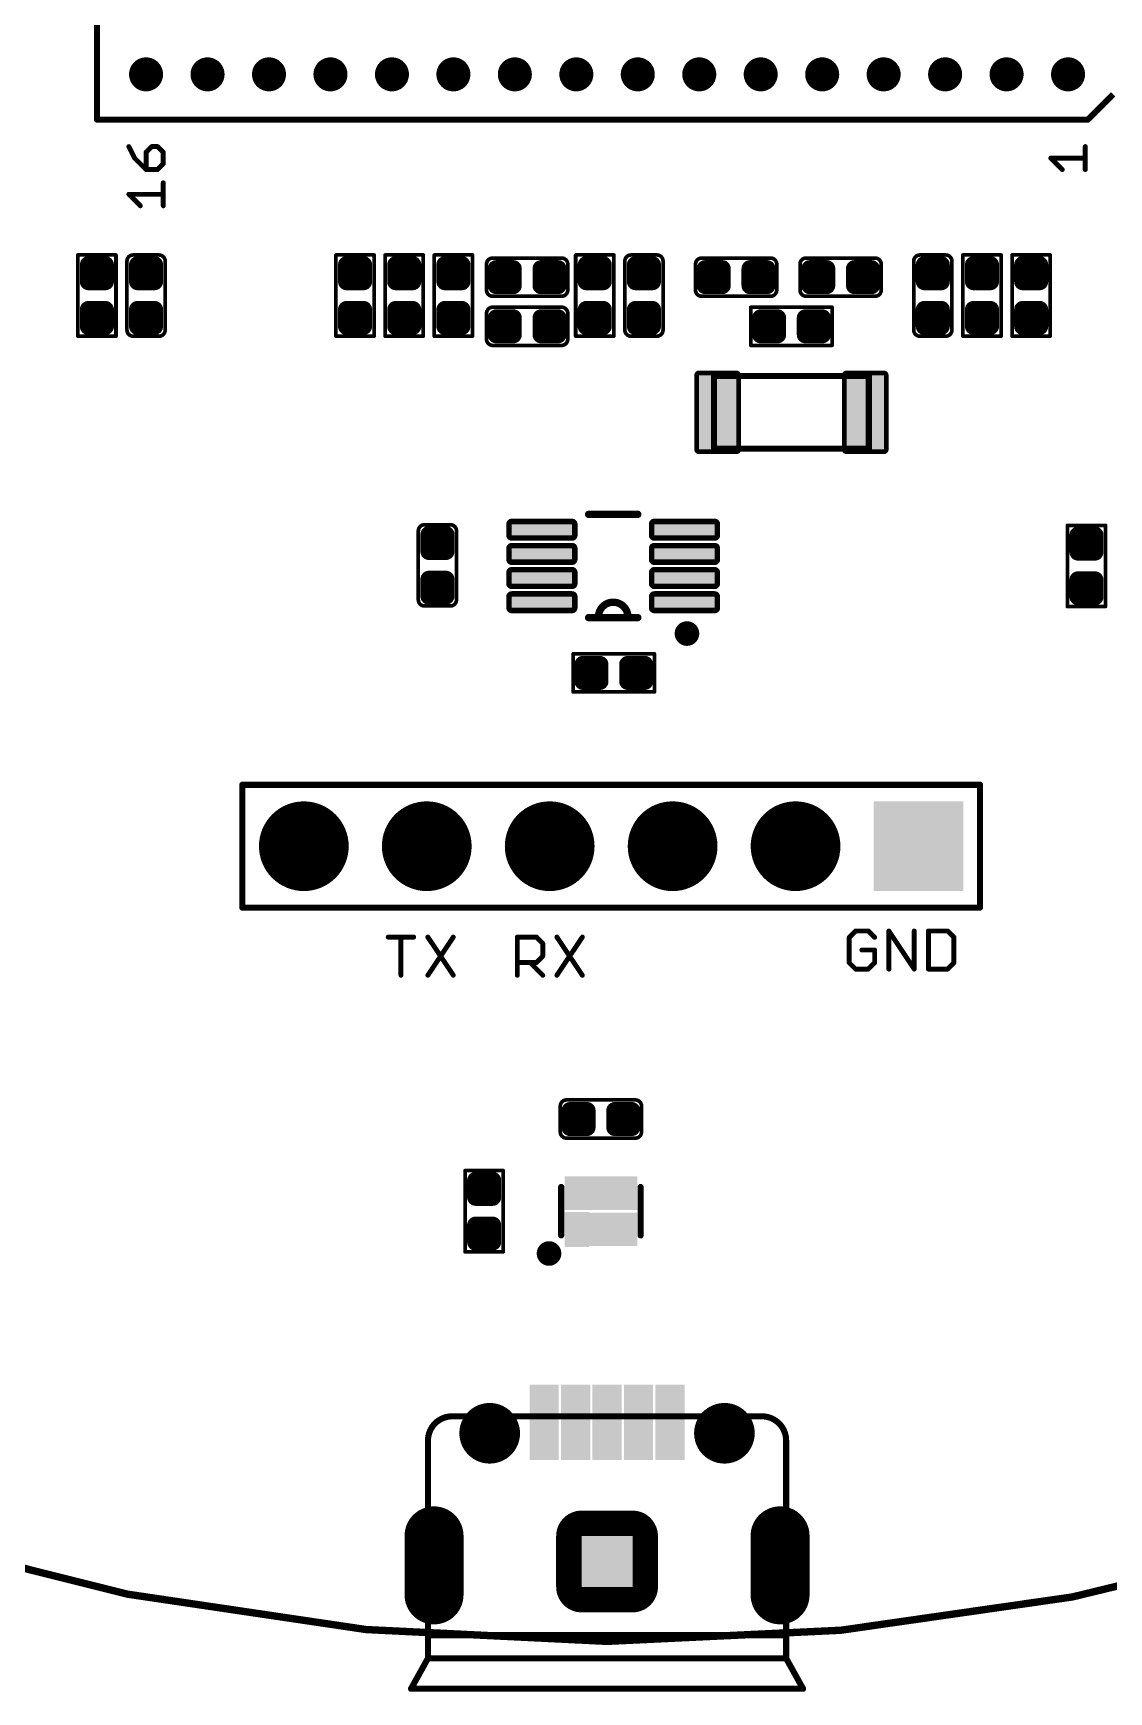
# Model space of a CAD drawing. Extents: x -51 to 158, y -52 to 51.
# Drawn here: x -11.86 to 10.37, y -51.84 to -17.56 of the extents above; entities that cross this region are included whole.
import ezdxf

# ---------------------------------------------------------------- set-up
doc = ezdxf.new("R2010")
doc.units = 0
for name, color, linetype in [('20', 213, 'CONTINUOUS'), ('21', 253, 'CONTINUOUS'), ('25', 253, 'CONTINUOUS'), ('29', 253, 'CONTINUOUS')]:
    doc.layers.add(name, color=color, linetype=linetype)

# ---------------------------------------------------------------- blocks, each defined once
blk = doc.blocks.new('RECT112512X112512R50')
at = {"const_width": 0.1758}
blk.add_lwpolyline([(0.2637, -0.1758), (0.2637, 0.1758, 0.4142), (0.1758, 0.2637), (-0.1758, 0.2637, 0.4142), (-0.2637, 0.1758), (-0.2637, -0.1758, 0.4142), (-0.1758, -0.2637), (0.1758, -0.2637, 0.4142)], format="xyb", close=True, dxfattribs=at)
blk.add_solid([(-0.2012, -0.2012), (0.2012, -0.2012), (-0.2012, 0.2012), (0.2012, 0.2012)])
blk = doc.blocks.new('RECT')
blk.add_solid([(-0.5, -0.5), (0.5, -0.5), (-0.5, 0.5), (0.5, 0.5)])
blk = doc.blocks.new('RECT336512X336512R50')
at = {"const_width": 0.5258}
blk.add_lwpolyline([(0.7887, -0.5258), (0.7887, 0.5258, 0.4142), (0.5258, 0.7887), (-0.5258, 0.7887, 0.4142), (-0.7887, 0.5258), (-0.7887, -0.5258, 0.4142), (-0.5258, -0.7887), (0.5258, -0.7887, 0.4142)], format="xyb", close=True, dxfattribs=at)
blk.add_solid([(-0.5512, -0.5512), (0.5512, -0.5512), (-0.5512, 0.5512), (0.5512, 0.5512)])
blk = doc.blocks.new('LONGP100')
at = {"const_width": 1}
blk.add_lwpolyline([(-0.5, 0), (0.5, 0)], dxfattribs=at)
at = {"const_width": 0.5}
for points in [[(-0.5, 0.25, 1), (-0.5, -0.25)], [(0.5, -0.25, 1), (0.5, 0.25)]]:
    blk.add_lwpolyline(points, format="xyb", dxfattribs=at)
blk = doc.blocks.new('ROUNDP')
at = {"const_width": 0.5}
blk.add_lwpolyline([(0, -0.25, 1), (0, 0.25, 1), (0, -0.25)], format="xyb", dxfattribs=at)
blk = doc.blocks.new('SQUAREP')
blk.add_solid([(-0.5, -0.5), (0.5, -0.5), (-0.5, 0.5), (0.5, 0.5)])
blk = doc.blocks.new('PIE')
at = {"const_width": 0.5}
blk.add_lwpolyline([(0, -0.25, 1), (0, 0.25, 1), (0, -0.25)], format="xyb", dxfattribs=at)
blk = doc.blocks.new('RECT235712X73152R50')
at = {"const_width": 0.1143}
blk.add_lwpolyline([(0.6794, -0.1143), (0.6794, 0.1143, 0.4142), (0.6223, 0.1715), (-0.6223, 0.1715, 0.4142), (-0.6794, 0.1143), (-0.6794, -0.1143, 0.4142), (-0.6223, -0.1715), (0.6223, -0.1715, 0.4142)], format="xyb", close=True, dxfattribs=at)
blk.add_solid([(-0.6477, -0.1397), (0.6477, -0.1397), (-0.6477, 0.1397), (0.6477, 0.1397)])
blk = doc.blocks.new('RECT276352X154432R20')
at = {"const_width": 0.0965}
blk.add_lwpolyline([(0.8153, -0.3861), (0.8153, 0.3861, 0.4142), (0.7671, 0.4343), (-0.7671, 0.4343, 0.4142), (-0.8153, 0.3861), (-0.8153, -0.3861, 0.4142), (-0.7671, -0.4343), (0.7671, -0.4343, 0.4142)], format="xyb", close=True, dxfattribs=at)
blk.add_solid([(-0.7912, -0.4102), (0.7912, -0.4102), (-0.7912, 0.4102), (0.7912, 0.4102)])

msp = doc.modelspace()

# ---------------------------------------------------------------- linework, layer by layer
at = {"layer": '20', "const_width": 0.1524}
msp.add_lwpolyline([(0, -50.8, 1), (0, 50.8, 1), (0, -50.8)], format="xyb", dxfattribs=at)
at = {"layer": '21'}
for points, const_width in [([(-10.54, 1.65), (-10.54, -19.35)], 0.127), ([(9.9382, -19.35), (10.46, -18.8282)], 0.127), ([(-10.54, -19.35), (9.9382, -19.35)], 0.127), ([(-9.8812, -19.9081), (-9.7626, -20.1453)], 0.1016), ([(-9.4067, -19.9081), (-9.5253, -20.0267)], 0.1016), ([(-9.288, -19.9081), (-9.4067, -19.9081)], 0.1016), ([(-9.1694, -20.0267), (-9.288, -19.9081)], 0.1016), ([(9.8806, -20.3826), (9.8806, -19.9081)], 0.1016), ([(-9.7626, -20.1453), (-9.5253, -20.3826)], 0.1016), ([(-9.5253, -20.0267), (-9.5253, -20.3826)], 0.1016), ([(-9.288, -20.3826), (-9.1694, -20.264)], 0.1016), ([(-9.1694, -20.264), (-9.1694, -20.0267)], 0.1016), ([(9.4061, -20.3826), (9.1688, -20.1453)], 0.1016), ([(9.1688, -20.1453), (9.8806, -20.1453)], 0.1016), ([(-9.5253, -20.3826), (-9.288, -20.3826)], 0.1016), ([(-9.6439, -21.131), (-9.8812, -20.8938)], 0.1016), ([(-9.8812, -20.8938), (-9.1694, -20.8938)], 0.1016), ([(-9.1694, -21.131), (-9.1694, -20.6565)], 0.1016), ([(-10.9355, -23.826), (-10.9355, -22.148)], 0.0762), ([(-10.9355, -22.148), (-10.1465, -22.148)], 0.0762), ([(-10.1465, -22.148), (-10.1465, -23.826)], 0.0762), ([(-9.9195, -23.699), (-9.9195, -22.275)], 0.0762), ([(-9.7925, -22.148), (-9.2575, -22.148)], 0.0762), ([(-9.1305, -22.275), (-9.1305, -23.699)], 0.0762), ([(-5.6015, -23.826), (-5.6015, -22.148)], 0.0762), ([(-5.6015, -22.148), (-4.8125, -22.148)], 0.0762), ([(-4.8125, -22.148), (-4.8125, -23.826)], 0.0762), ([(-4.5855, -23.826), (-4.5855, -22.148)], 0.0762), ([(-4.5855, -22.148), (-3.7965, -22.148)], 0.0762), ([(-3.7965, -22.148), (-3.7965, -23.826)], 0.0762), ([(-3.5695, -23.826), (-3.5695, -22.148)], 0.0762), ([(-3.5695, -22.148), (-2.7805, -22.148)], 0.0762), ([(-2.7805, -22.148), (-2.7805, -23.826)], 0.0762), ([(-2.363, -22.2115), (-0.939, -22.2115)], 0.0762), ([(-0.6485, -23.826), (-0.6485, -22.148)], 0.0762), ([(-0.6485, -22.148), (0.1405, -22.148)], 0.0762), ([(0.1405, -22.148), (0.1405, -23.826)], 0.0762), ([(0.3675, -23.699), (0.3675, -22.275)], 0.0762), ([(0.4945, -22.148), (1.0295, -22.148)], 0.0762), ([(1.1565, -22.275), (1.1565, -23.699)], 0.0762), ([(1.955, -22.2115), (3.379, -22.2115)], 0.0762), ([(4.114, -22.2115), (5.538, -22.2115)], 0.0762), ([(6.3365, -23.699), (6.3365, -22.275)], 0.0762), ([(6.4635, -22.148), (6.9985, -22.148)], 0.0762), ([(7.1255, -22.275), (7.1255, -23.699)], 0.0762), ([(7.3525, -23.826), (7.3525, -22.148)], 0.0762), ([(7.3525, -22.148), (8.1415, -22.148)], 0.0762), ([(8.1415, -22.148), (8.1415, -23.826)], 0.0762), ([(8.3685, -23.826), (8.3685, -22.148)], 0.0762), ([(8.3685, -22.148), (9.1575, -22.148)], 0.0762), ([(9.1575, -22.148), (9.1575, -23.826)], 0.0762), ([(-2.49, -22.8735), (-2.49, -22.3385)], 0.0762), ([(-0.812, -22.3385), (-0.812, -22.8735)], 0.0762), ([(1.828, -22.8735), (1.828, -22.3385)], 0.0762), ([(3.506, -22.3385), (3.506, -22.8735)], 0.0762), ([(3.987, -22.8735), (3.987, -22.3385)], 0.0762), ([(5.665, -22.3385), (5.665, -22.8735)], 0.0762), ([(-0.939, -23.0005), (-2.363, -23.0005)], 0.0762), ([(3.379, -23.0005), (1.955, -23.0005)], 0.0762), ([(5.538, -23.0005), (4.114, -23.0005)], 0.0762), ([(-2.363, -23.2275), (-0.939, -23.2275)], 0.0762), ([(2.971, -24.0165), (2.971, -23.2275)], 0.0762), ([(2.971, -23.2275), (4.649, -23.2275)], 0.0762), ([(4.649, -23.2275), (4.649, -24.0165)], 0.0762), ([(-2.49, -23.8895), (-2.49, -23.3545)], 0.0762), ([(-0.812, -23.3545), (-0.812, -23.8895)], 0.0762), ([(-10.1465, -23.826), (-10.9355, -23.826)], 0.0762), ([(-9.2575, -23.826), (-9.7925, -23.826)], 0.0762), ([(-4.8125, -23.826), (-5.6015, -23.826)], 0.0762), ([(-3.7965, -23.826), (-4.5855, -23.826)], 0.0762), ([(-2.7805, -23.826), (-3.5695, -23.826)], 0.0762), ([(-0.939, -24.0165), (-2.363, -24.0165)], 0.0762), ([(0.1405, -23.826), (-0.6485, -23.826)], 0.0762), ([(1.0295, -23.826), (0.4945, -23.826)], 0.0762), ([(4.649, -24.0165), (2.971, -24.0165)], 0.0762), ([(6.9985, -23.826), (6.4635, -23.826)], 0.0762), ([(8.1415, -23.826), (7.3525, -23.826)], 0.0762), ([(9.1575, -23.826), (8.3685, -23.826)], 0.0762), ([(2.21, -26.15), (2.21, -24.65)], 0.127), ([(2.21, -24.65), (5.41, -24.65)], 0.127), ([(5.41, -24.65), (5.41, -26.15)], 0.127), ([(5.41, -26.15), (2.21, -26.15)], 0.127), ([(-3.7727, -27.7233), (-3.2377, -27.7233)], 0.0762), ([(0.635, -27.5082), (-0.381, -27.5082)], 0.1524), ([(9.5115, -29.414), (9.5115, -27.736)], 0.0762), ([(9.5115, -27.736), (10.3005, -27.736)], 0.0762), ([(10.3005, -27.736), (10.3005, -29.414)], 0.0762), ([(-3.8997, -29.2743), (-3.8997, -27.8503)], 0.0762), ([(-3.1107, -27.8503), (-3.1107, -29.2743)], 0.0762), ([(-3.2377, -29.4013), (-3.7727, -29.4013)], 0.0762), ([(10.3005, -29.414), (9.5115, -29.414)], 0.0762), ([(-0.381, -29.6418), (-0.1778, -29.6418)], 0.1524), ([(-0.1778, -29.6418), (0.635, -29.6418)], 0.1524), ([(-0.6993, -30.3903), (0.9787, -30.3903)], 0.0762), ([(-0.6993, -31.1793), (-0.6993, -30.3903)], 0.0762), ([(0.9787, -30.3903), (0.9787, -31.1793)], 0.0762), ([(0.9787, -31.1793), (-0.6993, -31.1793)], 0.0762), ([(-7.5353, -35.6366), (-7.5353, -33.0966)], 0.127), ([(-7.5353, -33.0966), (7.7047, -33.0966)], 0.127), ([(7.7047, -33.0966), (7.7047, -35.6366)], 0.127), ([(7.7047, -35.6366), (-7.5353, -35.6366)], 0.127), ([(-0.966, -40.2725), (-0.966, -39.7375)], 0.0762), ([(-0.839, -39.6105), (0.585, -39.6105)], 0.0762), ([(0.712, -39.7375), (0.712, -40.2725)], 0.0762), ([(0.585, -40.3995), (-0.839, -40.3995)], 0.0762), ([(-2.9345, -42.749), (-2.9345, -41.071)], 0.0762), ([(-2.9345, -41.071), (-2.1455, -41.071)], 0.0762), ([(-2.1455, -41.071), (-2.1455, -42.749)], 0.0762), ([(-0.947, -42.41), (-0.947, -41.41)], 0.127), ([(0.693, -41.41), (0.693, -42.41)], 0.127), ([(-2.1455, -42.749), (-2.9345, -42.749)], 0.0762), ([(-3.2, -46.149), (3.2, -46.149)], 0.127), ([(-3.7, -51.149), (-3.7, -46.649)], 0.127), ([(3.7, -46.649), (3.7, -51.149)], 0.127), ([(-3.683, -50.673), (3.683, -50.673)], 0.127), ([(-4.05, -51.779), (-3.7, -51.149)], 0.127), ([(-3.7, -51.149), (3.7, -51.149)], 0.127), ([(3.7, -51.149), (4.05, -51.779)], 0.127), ([(4.05, -51.779), (-4.05, -51.779)], 0.127)]:
    msp.add_lwpolyline(points, dxfattribs=dict(at, const_width=const_width))
for points, const_width in [([(-10.5718, -19.35, 1), (-10.5083, -19.35)], 0.0635), ([(-10.54, -19.3183, 1), (-10.54, -19.3818)], 0.0635), ([(9.9157, -19.3275, 1), (9.9606, -19.3725)], 0.0635), ([(9.9382, -19.3818, 1), (9.9382, -19.3183)], 0.0635), ([(-9.8585, -19.8967, 1), (-9.9039, -19.9194)], 0.0508), ([(-9.4067, -19.8827, 1), (-9.4067, -19.9335)], 0.0508), ([(-9.3887, -19.926, 1), (-9.4246, -19.8901)], 0.0508), ([(-9.2701, -19.8901, 1), (-9.306, -19.926)], 0.0508), ([(-9.288, -19.9335, 1), (-9.288, -19.8827)], 0.0508), ([(9.906, -19.9081, 1), (9.8552, -19.9081)], 0.0508), ([(-9.7446, -20.1274, 1), (-9.7805, -20.1633)], 0.0508), ([(-9.7853, -20.1567, 1), (-9.7399, -20.134)], 0.0508), ([(-9.4999, -20.0267, 1), (-9.5507, -20.0267)], 0.0508), ([(-9.5433, -20.0088, 1), (-9.5073, -20.0447)], 0.0508), ([(-9.144, -20.0267, 1), (-9.1948, -20.0267)], 0.0508), ([(-9.1874, -20.0447, 1), (-9.1514, -20.0088)], 0.0508), ([(-9.1514, -20.2819, 1), (-9.1874, -20.246)], 0.0508), ([(9.1868, -20.1274, 1), (9.1508, -20.1633)], 0.0508), ([(9.1688, -20.1199, 1), (9.1688, -20.1707)], 0.0508), ([(9.8806, -20.1707, 1), (9.8806, -20.1199)], 0.0508), ([(-9.5253, -20.3572, 1), (-9.5253, -20.408)], 0.0508), ([(-9.5507, -20.3826, 1), (-9.4999, -20.3826)], 0.0508), ([(-9.5433, -20.4006, 1), (-9.5073, -20.3647)], 0.0508), ([(-9.306, -20.3647, 1), (-9.2701, -20.4006)], 0.0508), ([(-9.288, -20.408, 1), (-9.288, -20.3572)], 0.0508), ([(-9.1948, -20.264, 1), (-9.144, -20.264)], 0.0508), ([(9.3881, -20.4006, 1), (9.424, -20.3647)], 0.0508), ([(9.8552, -20.3826, 1), (9.906, -20.3826)], 0.0508), ([(-9.8632, -20.8758, 1), (-9.8992, -20.9117)], 0.0508), ([(-9.8812, -20.8684, 1), (-9.8812, -20.9192)], 0.0508), ([(-9.144, -20.6565, 1), (-9.1948, -20.6565)], 0.0508), ([(-9.1694, -20.9192, 1), (-9.1694, -20.8684)], 0.0508), ([(-9.6619, -21.149, 1), (-9.626, -21.1131)], 0.0508), ([(-9.1948, -21.131, 1), (-9.144, -21.131)], 0.0508), ([(-10.9165, -22.148, 1), (-10.9546, -22.148)], 0.0381), ([(-10.9355, -22.1289, 1), (-10.9355, -22.167)], 0.0381), ([(-10.1274, -22.148, 1), (-10.1655, -22.148)], 0.0381), ([(-10.1465, -22.167, 1), (-10.1465, -22.1289)], 0.0381), ([(-9.7925, -22.148, 0.4142), (-9.9195, -22.275)], 0.0762), ([(-9.9005, -22.275, 1), (-9.9386, -22.275)], 0.0381), ([(-9.9386, -22.275, 1), (-9.9005, -22.275)], 0.0381), ([(-9.7925, -22.1289, 1), (-9.7925, -22.167)], 0.0381), ([(-9.7925, -22.167, 1), (-9.7925, -22.1289)], 0.0381), ([(-9.1305, -22.275, 0.4142), (-9.2575, -22.148)], 0.0762), ([(-9.2575, -22.1289, 1), (-9.2575, -22.167)], 0.0381), ([(-9.2575, -22.167, 1), (-9.2575, -22.1289)], 0.0381), ([(-9.1114, -22.275, 1), (-9.1495, -22.275)], 0.0381), ([(-9.1495, -22.275, 1), (-9.1114, -22.275)], 0.0381), ([(-5.5825, -22.148, 1), (-5.6206, -22.148)], 0.0381), ([(-5.6015, -22.1289, 1), (-5.6015, -22.167)], 0.0381), ([(-4.7934, -22.148, 1), (-4.8316, -22.148)], 0.0381), ([(-4.8125, -22.167, 1), (-4.8125, -22.1289)], 0.0381), ([(-4.5665, -22.148, 1), (-4.6046, -22.148)], 0.0381), ([(-4.5855, -22.1289, 1), (-4.5855, -22.167)], 0.0381), ([(-3.7774, -22.148, 1), (-3.8155, -22.148)], 0.0381), ([(-3.7965, -22.167, 1), (-3.7965, -22.1289)], 0.0381), ([(-3.5505, -22.148, 1), (-3.5886, -22.148)], 0.0381), ([(-3.5695, -22.1289, 1), (-3.5695, -22.167)], 0.0381), ([(-2.7614, -22.148, 1), (-2.7995, -22.148)], 0.0381), ([(-2.7805, -22.167, 1), (-2.7805, -22.1289)], 0.0381), ([(-2.363, -22.2115, 0.4142), (-2.49, -22.3385)], 0.0762), ([(-2.363, -22.1925, 1), (-2.363, -22.2306)], 0.0381), ([(-2.363, -22.2306, 1), (-2.363, -22.1925)], 0.0381), ([(-0.812, -22.3385, 0.4142), (-0.939, -22.2115)], 0.0762), ([(-0.939, -22.1925, 1), (-0.939, -22.2306)], 0.0381), ([(-0.939, -22.2306, 1), (-0.939, -22.1925)], 0.0381), ([(-0.6295, -22.148, 1), (-0.6676, -22.148)], 0.0381), ([(-0.6485, -22.1289, 1), (-0.6485, -22.167)], 0.0381), ([(0.1596, -22.148, 1), (0.1215, -22.148)], 0.0381), ([(0.1405, -22.167, 1), (0.1405, -22.1289)], 0.0381), ([(0.3866, -22.275, 1), (0.3484, -22.275)], 0.0381), ([(0.3484, -22.275, 1), (0.3866, -22.275)], 0.0381), ([(0.4945, -22.148, 0.4142), (0.3675, -22.275)], 0.0762), ([(0.4945, -22.1289, 1), (0.4945, -22.167)], 0.0381), ([(0.4945, -22.167, 1), (0.4945, -22.1289)], 0.0381), ([(1.1565, -22.275, 0.4142), (1.0295, -22.148)], 0.0762), ([(1.0295, -22.1289, 1), (1.0295, -22.167)], 0.0381), ([(1.0295, -22.167, 1), (1.0295, -22.1289)], 0.0381), ([(1.1756, -22.275, 1), (1.1375, -22.275)], 0.0381), ([(1.1375, -22.275, 1), (1.1756, -22.275)], 0.0381), ([(1.955, -22.2115, 0.4142), (1.828, -22.3385)], 0.0762), ([(1.955, -22.1925, 1), (1.955, -22.2306)], 0.0381), ([(1.955, -22.2306, 1), (1.955, -22.1925)], 0.0381), ([(3.506, -22.3385, 0.4142), (3.379, -22.2115)], 0.0762), ([(3.379, -22.1925, 1), (3.379, -22.2306)], 0.0381), ([(3.379, -22.2306, 1), (3.379, -22.1925)], 0.0381), ([(4.114, -22.2115, 0.4142), (3.987, -22.3385)], 0.0762), ([(4.114, -22.1925, 1), (4.114, -22.2306)], 0.0381), ([(4.114, -22.2306, 1), (4.114, -22.1925)], 0.0381), ([(5.665, -22.3385, 0.4142), (5.538, -22.2115)], 0.0762), ([(5.538, -22.1925, 1), (5.538, -22.2306)], 0.0381), ([(5.538, -22.2306, 1), (5.538, -22.1925)], 0.0381), ([(6.4635, -22.148, 0.4142), (6.3365, -22.275)], 0.0762), ([(6.3556, -22.275, 1), (6.3175, -22.275)], 0.0381), ([(6.3175, -22.275, 1), (6.3556, -22.275)], 0.0381), ([(6.4635, -22.1289, 1), (6.4635, -22.167)], 0.0381), ([(6.4635, -22.167, 1), (6.4635, -22.1289)], 0.0381), ([(7.1255, -22.275, 0.4142), (6.9985, -22.148)], 0.0762), ([(6.9985, -22.1289, 1), (6.9985, -22.167)], 0.0381), ([(6.9985, -22.167, 1), (6.9985, -22.1289)], 0.0381), ([(7.1446, -22.275, 1), (7.1065, -22.275)], 0.0381), ([(7.1065, -22.275, 1), (7.1446, -22.275)], 0.0381), ([(7.3716, -22.148, 1), (7.3335, -22.148)], 0.0381), ([(7.3525, -22.1289, 1), (7.3525, -22.167)], 0.0381), ([(8.1606, -22.148, 1), (8.1225, -22.148)], 0.0381), ([(8.1415, -22.167, 1), (8.1415, -22.1289)], 0.0381), ([(8.3685, -22.1289, 1), (8.3685, -22.167)], 0.0381), ([(8.3876, -22.148, 1), (8.3495, -22.148)], 0.0381), ([(9.1766, -22.148, 1), (9.1385, -22.148)], 0.0381), ([(9.1575, -22.167, 1), (9.1575, -22.1289)], 0.0381), ([(-2.471, -22.3385, 1), (-2.5091, -22.3385)], 0.0381), ([(-2.5091, -22.3385, 1), (-2.471, -22.3385)], 0.0381), ([(-0.793, -22.3385, 1), (-0.8311, -22.3385)], 0.0381), ([(-0.8311, -22.3385, 1), (-0.793, -22.3385)], 0.0381), ([(1.8471, -22.3385, 1), (1.809, -22.3385)], 0.0381), ([(1.809, -22.3385, 1), (1.8471, -22.3385)], 0.0381), ([(3.5251, -22.3385, 1), (3.487, -22.3385)], 0.0381), ([(3.487, -22.3385, 1), (3.5251, -22.3385)], 0.0381), ([(4.0061, -22.3385, 1), (3.968, -22.3385)], 0.0381), ([(3.968, -22.3385, 1), (4.0061, -22.3385)], 0.0381), ([(5.6841, -22.3385, 1), (5.646, -22.3385)], 0.0381), ([(5.646, -22.3385, 1), (5.6841, -22.3385)], 0.0381), ([(-2.471, -22.8735, 1), (-2.5091, -22.8735)], 0.0381), ([(-2.5091, -22.8735, 1), (-2.471, -22.8735)], 0.0381), ([(-2.49, -22.8735, 0.4142), (-2.363, -23.0005)], 0.0762), ([(-2.363, -22.9815, 1), (-2.363, -23.0196)], 0.0381), ([(-2.363, -23.0196, 1), (-2.363, -22.9815)], 0.0381), ([(-0.939, -23.0005, 0.4142), (-0.812, -22.8735)], 0.0762), ([(-0.939, -22.9815, 1), (-0.939, -23.0196)], 0.0381), ([(-0.939, -23.0196, 1), (-0.939, -22.9815)], 0.0381), ([(-0.793, -22.8735, 1), (-0.8311, -22.8735)], 0.0381), ([(-0.8311, -22.8735, 1), (-0.793, -22.8735)], 0.0381), ([(1.828, -22.8735, 0.4142), (1.955, -23.0005)], 0.0762), ([(1.8471, -22.8735, 1), (1.809, -22.8735)], 0.0381), ([(1.809, -22.8735, 1), (1.8471, -22.8735)], 0.0381), ([(1.955, -22.9815, 1), (1.955, -23.0196)], 0.0381), ([(1.955, -23.0196, 1), (1.955, -22.9815)], 0.0381), ([(3.379, -23.0005, 0.4142), (3.506, -22.8735)], 0.0762), ([(3.379, -22.9815, 1), (3.379, -23.0196)], 0.0381), ([(3.379, -23.0196, 1), (3.379, -22.9815)], 0.0381), ([(3.5251, -22.8735, 1), (3.487, -22.8735)], 0.0381), ([(3.487, -22.8735, 1), (3.5251, -22.8735)], 0.0381), ([(3.987, -22.8735, 0.4142), (4.114, -23.0005)], 0.0762), ([(4.0061, -22.8735, 1), (3.968, -22.8735)], 0.0381), ([(3.968, -22.8735, 1), (4.0061, -22.8735)], 0.0381), ([(4.114, -22.9815, 1), (4.114, -23.0196)], 0.0381), ([(4.114, -23.0196, 1), (4.114, -22.9815)], 0.0381), ([(5.538, -23.0005, 0.4142), (5.665, -22.8735)], 0.0762), ([(5.538, -22.9815, 1), (5.538, -23.0196)], 0.0381), ([(5.538, -23.0196, 1), (5.538, -22.9815)], 0.0381), ([(5.6841, -22.8735, 1), (5.646, -22.8735)], 0.0381), ([(5.646, -22.8735, 1), (5.6841, -22.8735)], 0.0381), ([(-2.363, -23.2275, 0.4142), (-2.49, -23.3545)], 0.0762), ([(-2.363, -23.2085, 1), (-2.363, -23.2466)], 0.0381), ([(-2.363, -23.2466, 1), (-2.363, -23.2085)], 0.0381), ([(-0.812, -23.3545, 0.4142), (-0.939, -23.2275)], 0.0762), ([(-0.939, -23.2085, 1), (-0.939, -23.2466)], 0.0381), ([(-0.939, -23.2466, 1), (-0.939, -23.2085)], 0.0381), ([(2.9901, -23.2275, 1), (2.952, -23.2275)], 0.0381), ([(2.971, -23.2085, 1), (2.971, -23.2466)], 0.0381), ([(4.6681, -23.2275, 1), (4.63, -23.2275)], 0.0381), ([(4.649, -23.2466, 1), (4.649, -23.2085)], 0.0381), ([(-2.471, -23.3545, 1), (-2.5091, -23.3545)], 0.0381), ([(-2.5091, -23.3545, 1), (-2.471, -23.3545)], 0.0381), ([(-0.793, -23.3545, 1), (-0.8311, -23.3545)], 0.0381), ([(-0.8311, -23.3545, 1), (-0.793, -23.3545)], 0.0381), ([(-10.9355, -23.807, 1), (-10.9355, -23.8451)], 0.0381), ([(-10.9546, -23.826, 1), (-10.9165, -23.826)], 0.0381), ([(-10.1655, -23.826, 1), (-10.1274, -23.826)], 0.0381), ([(-10.1465, -23.8451, 1), (-10.1465, -23.807)], 0.0381), ([(-9.9195, -23.699, 0.4142), (-9.7925, -23.826)], 0.0762), ([(-9.9005, -23.699, 1), (-9.9386, -23.699)], 0.0381), ([(-9.9386, -23.699, 1), (-9.9005, -23.699)], 0.0381), ([(-9.7925, -23.807, 1), (-9.7925, -23.8451)], 0.0381), ([(-9.7925, -23.8451, 1), (-9.7925, -23.807)], 0.0381), ([(-9.2575, -23.826, 0.4142), (-9.1305, -23.699)], 0.0762), ([(-9.2575, -23.807, 1), (-9.2575, -23.8451)], 0.0381), ([(-9.2575, -23.8451, 1), (-9.2575, -23.807)], 0.0381), ([(-9.1114, -23.699, 1), (-9.1495, -23.699)], 0.0381), ([(-9.1495, -23.699, 1), (-9.1114, -23.699)], 0.0381), ([(-5.6015, -23.807, 1), (-5.6015, -23.8451)], 0.0381), ([(-5.6206, -23.826, 1), (-5.5825, -23.826)], 0.0381), ([(-4.8316, -23.826, 1), (-4.7934, -23.826)], 0.0381), ([(-4.8125, -23.8451, 1), (-4.8125, -23.807)], 0.0381), ([(-4.5855, -23.807, 1), (-4.5855, -23.8451)], 0.0381), ([(-4.6046, -23.826, 1), (-4.5665, -23.826)], 0.0381), ([(-3.8155, -23.826, 1), (-3.7774, -23.826)], 0.0381), ([(-3.7965, -23.8451, 1), (-3.7965, -23.807)], 0.0381), ([(-3.5886, -23.826, 1), (-3.5505, -23.826)], 0.0381), ([(-3.5695, -23.807, 1), (-3.5695, -23.8451)], 0.0381), ([(-2.7995, -23.826, 1), (-2.7614, -23.826)], 0.0381), ([(-2.7805, -23.8451, 1), (-2.7805, -23.807)], 0.0381), ([(-2.471, -23.8895, 1), (-2.5091, -23.8895)], 0.0381), ([(-2.5091, -23.8895, 1), (-2.471, -23.8895)], 0.0381), ([(-2.49, -23.8895, 0.4142), (-2.363, -24.0165)], 0.0762), ([(-2.363, -23.9975, 1), (-2.363, -24.0356)], 0.0381), ([(-2.363, -24.0356, 1), (-2.363, -23.9975)], 0.0381), ([(-0.939, -24.0165, 0.4142), (-0.812, -23.8895)], 0.0762), ([(-0.939, -23.9975, 1), (-0.939, -24.0356)], 0.0381), ([(-0.939, -24.0356, 1), (-0.939, -23.9975)], 0.0381), ([(-0.793, -23.8895, 1), (-0.8311, -23.8895)], 0.0381), ([(-0.8311, -23.8895, 1), (-0.793, -23.8895)], 0.0381), ([(-0.6485, -23.807, 1), (-0.6485, -23.8451)], 0.0381), ([(-0.6676, -23.826, 1), (-0.6295, -23.826)], 0.0381), ([(0.1215, -23.826, 1), (0.1596, -23.826)], 0.0381), ([(0.1405, -23.8451, 1), (0.1405, -23.807)], 0.0381), ([(0.3866, -23.699, 1), (0.3484, -23.699)], 0.0381), ([(0.3484, -23.699, 1), (0.3866, -23.699)], 0.0381), ([(0.3675, -23.699, 0.4142), (0.4945, -23.826)], 0.0762), ([(0.4945, -23.807, 1), (0.4945, -23.8451)], 0.0381), ([(0.4945, -23.8451, 1), (0.4945, -23.807)], 0.0381), ([(1.0295, -23.826, 0.4142), (1.1565, -23.699)], 0.0762), ([(1.0295, -23.807, 1), (1.0295, -23.8451)], 0.0381), ([(1.0295, -23.8451, 1), (1.0295, -23.807)], 0.0381), ([(1.1756, -23.699, 1), (1.1375, -23.699)], 0.0381), ([(1.1375, -23.699, 1), (1.1756, -23.699)], 0.0381), ([(2.971, -23.9975, 1), (2.971, -24.0356)], 0.0381), ([(4.649, -24.0356, 1), (4.649, -23.9975)], 0.0381), ([(6.3365, -23.699, 0.4142), (6.4635, -23.826)], 0.0762), ([(6.3556, -23.699, 1), (6.3175, -23.699)], 0.0381), ([(6.3175, -23.699, 1), (6.3556, -23.699)], 0.0381), ([(6.4635, -23.807, 1), (6.4635, -23.8451)], 0.0381), ([(6.4635, -23.8451, 1), (6.4635, -23.807)], 0.0381), ([(6.9985, -23.826, 0.4142), (7.1255, -23.699)], 0.0762), ([(6.9985, -23.807, 1), (6.9985, -23.8451)], 0.0381), ([(6.9985, -23.8451, 1), (6.9985, -23.807)], 0.0381), ([(7.1446, -23.699, 1), (7.1065, -23.699)], 0.0381), ([(7.1065, -23.699, 1), (7.1446, -23.699)], 0.0381), ([(7.3525, -23.807, 1), (7.3525, -23.8451)], 0.0381), ([(7.3335, -23.826, 1), (7.3716, -23.826)], 0.0381), ([(8.1225, -23.826, 1), (8.1606, -23.826)], 0.0381), ([(8.1415, -23.8451, 1), (8.1415, -23.807)], 0.0381), ([(8.3685, -23.807, 1), (8.3685, -23.8451)], 0.0381), ([(8.3495, -23.826, 1), (8.3876, -23.826)], 0.0381), ([(9.1385, -23.826, 1), (9.1766, -23.826)], 0.0381), ([(9.1575, -23.8451, 1), (9.1575, -23.807)], 0.0381), ([(2.952, -24.0165, 1), (2.9901, -24.0165)], 0.0381), ([(4.63, -24.0165, 1), (4.6681, -24.0165)], 0.0381), ([(2.2418, -24.65, 1), (2.1782, -24.65)], 0.0635), ([(2.21, -24.6183, 1), (2.21, -24.6818)], 0.0635), ([(5.4417, -24.65, 1), (5.3783, -24.65)], 0.0635), ([(5.41, -24.6818, 1), (5.41, -24.6183)], 0.0635), ([(2.1782, -26.15, 1), (2.2418, -26.15)], 0.0635), ([(2.21, -26.1183, 1), (2.21, -26.1818)], 0.0635), ([(5.3783, -26.15, 1), (5.4417, -26.15)], 0.0635), ([(5.41, -26.1818, 1), (5.41, -26.1183)], 0.0635), ([(-3.7727, -27.7233, 0.4142), (-3.8997, -27.8503)], 0.0762), ([(-3.7727, -27.7043, 1), (-3.7727, -27.7424)], 0.0381), ([(-3.7727, -27.7424, 1), (-3.7727, -27.7043)], 0.0381), ([(-3.1107, -27.8503, 0.4142), (-3.2377, -27.7233)], 0.0762), ([(-3.2377, -27.7043, 1), (-3.2377, -27.7424)], 0.0381), ([(-3.2377, -27.7424, 1), (-3.2377, -27.7043)], 0.0381), ([(-0.381, -27.4701, 1), (-0.381, -27.5463)], 0.0762), ([(0.635, -27.5463, 1), (0.635, -27.4701)], 0.0762), ([(9.5305, -27.736, 1), (9.4924, -27.736)], 0.0381), ([(9.5115, -27.717, 1), (9.5115, -27.7551)], 0.0381), ([(10.3196, -27.736, 1), (10.2815, -27.736)], 0.0381), ([(10.3005, -27.7551, 1), (10.3005, -27.717)], 0.0381), ([(-3.8807, -27.8503, 1), (-3.9188, -27.8503)], 0.0381), ([(-3.9188, -27.8503, 1), (-3.8807, -27.8503)], 0.0381), ([(-3.0917, -27.8503, 1), (-3.1298, -27.8503)], 0.0381), ([(-3.1298, -27.8503, 1), (-3.0917, -27.8503)], 0.0381), ([(-3.8807, -29.2743, 1), (-3.9188, -29.2743)], 0.0381), ([(-3.9188, -29.2743, 1), (-3.8807, -29.2743)], 0.0381), ([(-3.8997, -29.2743, 0.4142), (-3.7727, -29.4013)], 0.0762), ([(-3.7727, -29.3823, 1), (-3.7727, -29.4204)], 0.0381), ([(-3.7727, -29.4204, 1), (-3.7727, -29.3823)], 0.0381), ([(-3.2377, -29.4013, 0.4142), (-3.1107, -29.2743)], 0.0762), ([(-3.2377, -29.3823, 1), (-3.2377, -29.4204)], 0.0381), ([(-3.2377, -29.4204, 1), (-3.2377, -29.3823)], 0.0381), ([(-3.0917, -29.2743, 1), (-3.1298, -29.2743)], 0.0381), ([(-3.1298, -29.2743, 1), (-3.0917, -29.2743)], 0.0381), ([(0.4318, -29.6164, 1), (-0.1778, -29.6418)], 0.1524), ([(9.4924, -29.414, 1), (9.5305, -29.414)], 0.0381), ([(9.5115, -29.395, 1), (9.5115, -29.4331)], 0.0381), ([(10.2815, -29.414, 1), (10.3196, -29.414)], 0.0381), ([(10.3005, -29.4331, 1), (10.3005, -29.395)], 0.0381), ([(-0.381, -29.6037, 1), (-0.381, -29.6799)], 0.0762), ([(-0.1778, -29.6037, 1), (-0.1778, -29.6799)], 0.0762), ([(-0.2159, -29.6434, 1), (-0.1397, -29.6402)], 0.0762), ([(-0.1778, -29.6799, 1), (-0.1778, -29.6037)], 0.0762), ([(0.3937, -29.618, 1), (0.4699, -29.6148)], 0.0762), ([(0.635, -29.6799, 1), (0.635, -29.6037)], 0.0762), ([(-0.6803, -30.3903, 1), (-0.7184, -30.3903)], 0.0381), ([(-0.6993, -30.3712, 1), (-0.6993, -30.4093)], 0.0381), ([(0.9978, -30.3903, 1), (0.9597, -30.3903)], 0.0381), ([(0.9787, -30.4093, 1), (0.9787, -30.3712)], 0.0381), ([(-0.7184, -31.1793, 1), (-0.6803, -31.1793)], 0.0381), ([(-0.6993, -31.1603, 1), (-0.6993, -31.1984)], 0.0381), ([(0.9597, -31.1793, 1), (0.9978, -31.1793)], 0.0381), ([(0.9787, -31.1984, 1), (0.9787, -31.1603)], 0.0381), ([(-7.5353, -33.0649, 1), (-7.5353, -33.1284)], 0.0635), ([(-7.5035, -33.0966, 1), (-7.567, -33.0966)], 0.0635), ([(7.7365, -33.0966, 1), (7.673, -33.0966)], 0.0635), ([(7.7047, -33.1284, 1), (7.7047, -33.0649)], 0.0635), ([(-7.5353, -35.6049, 1), (-7.5353, -35.6684)], 0.0635), ([(-7.567, -35.6366, 1), (-7.5035, -35.6366)], 0.0635), ([(7.673, -35.6366, 1), (7.7365, -35.6366)], 0.0635), ([(7.7047, -35.6684, 1), (7.7047, -35.6049)], 0.0635), ([(-0.839, -39.6105, 0.4142), (-0.966, -39.7375)], 0.0762), ([(-0.947, -39.7375, 1), (-0.9851, -39.7375)], 0.0381), ([(-0.9851, -39.7375, 1), (-0.947, -39.7375)], 0.0381), ([(-0.839, -39.5915, 1), (-0.839, -39.6296)], 0.0381), ([(-0.839, -39.6296, 1), (-0.839, -39.5915)], 0.0381), ([(0.712, -39.7375, 0.4142), (0.585, -39.6105)], 0.0762), ([(0.585, -39.5915, 1), (0.585, -39.6296)], 0.0381), ([(0.585, -39.6296, 1), (0.585, -39.5915)], 0.0381), ([(0.7311, -39.7375, 1), (0.693, -39.7375)], 0.0381), ([(0.693, -39.7375, 1), (0.7311, -39.7375)], 0.0381), ([(-0.966, -40.2725, 0.4142), (-0.839, -40.3995)], 0.0762), ([(-0.947, -40.2725, 1), (-0.9851, -40.2725)], 0.0381), ([(-0.9851, -40.2725, 1), (-0.947, -40.2725)], 0.0381), ([(-0.839, -40.3805, 1), (-0.839, -40.4186)], 0.0381), ([(-0.839, -40.4186, 1), (-0.839, -40.3805)], 0.0381), ([(0.585, -40.3995, 0.4142), (0.712, -40.2725)], 0.0762), ([(0.585, -40.3805, 1), (0.585, -40.4186)], 0.0381), ([(0.585, -40.4186, 1), (0.585, -40.3805)], 0.0381), ([(0.7311, -40.2725, 1), (0.693, -40.2725)], 0.0381), ([(0.693, -40.2725, 1), (0.7311, -40.2725)], 0.0381), ([(-2.9155, -41.071, 1), (-2.9536, -41.071)], 0.0381), ([(-2.9345, -41.052, 1), (-2.9345, -41.0901)], 0.0381), ([(-2.1265, -41.071, 1), (-2.1646, -41.071)], 0.0381), ([(-2.1455, -41.0901, 1), (-2.1455, -41.052)], 0.0381), ([(-0.9153, -41.41, 1), (-0.9788, -41.41)], 0.0635), ([(0.7248, -41.41, 1), (0.6613, -41.41)], 0.0635), ([(-0.9788, -42.41, 1), (-0.9153, -42.41)], 0.0635), ([(0.6613, -42.41, 1), (0.7248, -42.41)], 0.0635), ([(-2.9345, -42.73, 1), (-2.9345, -42.7681)], 0.0381), ([(-2.9536, -42.749, 1), (-2.9155, -42.749)], 0.0381), ([(-2.1646, -42.749, 1), (-2.1265, -42.749)], 0.0381), ([(-2.1455, -42.7681, 1), (-2.1455, -42.73)], 0.0381), ([(-1.199, -42.911, 1), (-1.199, -42.657, 1), (-1.199, -42.911)], 0.254), ([(-3.2, -46.149, 0.4142), (-3.7, -46.649)], 0.127), ([(-3.2, -46.1172, 1), (-3.2, -46.1808)], 0.0635), ([(-3.2, -46.1808, 1), (-3.2, -46.1172)], 0.0635), ([(3.2, -46.1172, 1), (3.2, -46.1808)], 0.0635), ([(3.7, -46.649, 0.4142), (3.2, -46.149)], 0.127), ([(3.2, -46.1808, 1), (3.2, -46.1172)], 0.0635), ([(-3.6683, -46.649, 1), (-3.7318, -46.649)], 0.0635), ([(-3.7318, -46.649, 1), (-3.6683, -46.649)], 0.0635), ([(3.7318, -46.649, 1), (3.6683, -46.649)], 0.0635), ([(3.6683, -46.649, 1), (3.7318, -46.649)], 0.0635), ([(-3.683, -50.6412, 1), (-3.683, -50.7048)], 0.0635), ([(3.683, -50.7048, 1), (3.683, -50.6412)], 0.0635), ([(-3.7, -51.1172, 1), (-3.7, -51.1808)], 0.0635), ([(-3.7318, -51.149, 1), (-3.6683, -51.149)], 0.0635), ([(-3.6722, -51.1644, 1), (-3.7278, -51.1336)], 0.0635), ([(3.7278, -51.1336, 1), (3.6722, -51.1644)], 0.0635), ([(3.6683, -51.149, 1), (3.7318, -51.149)], 0.0635), ([(3.7, -51.1808, 1), (3.7, -51.1172)], 0.0635), ([(-4.05, -51.7473, 1), (-4.05, -51.8108)], 0.0635), ([(-4.0778, -51.7636, 1), (-4.0222, -51.7944)], 0.0635), ([(4.0222, -51.7944, 1), (4.0778, -51.7636)], 0.0635), ([(4.05, -51.8108, 1), (4.05, -51.7473)], 0.0635)]:
    msp.add_lwpolyline(points, format="xyb", dxfattribs=dict(at, const_width=const_width))
at = {"layer": '25'}
for points, const_width in [([(1.651, -30.099, 1), (1.651, -29.845, 1), (1.651, -30.099)], 0.254), ([(-4.5212, -36.2197, 1), (-4.5212, -36.2705)], 0.0508), ([(-4.2331, -36.2451, 1), (-4.2839, -36.2451)], 0.0508), ([(-3.9958, -36.2705, 1), (-3.9958, -36.2197)], 0.0508), ([(-3.6815, -36.231, 1), (-3.7238, -36.2592)], 0.0508), ([(-3.1561, -36.2592, 1), (-3.1984, -36.231)], 0.0508), ([(-1.8288, -36.2451, 1), (-1.8796, -36.2451)], 0.0508), ([(-1.8542, -36.2197, 1), (-1.8542, -36.2705)], 0.0508), ([(-1.4422, -36.2272, 1), (-1.4781, -36.2631)], 0.0508), ([(-1.4602, -36.2705, 1), (-1.4602, -36.2197)], 0.0508), ([(-1.3034, -36.3765, 1), (-1.3542, -36.3765)], 0.0508), ([(-1.3468, -36.3944, 1), (-1.3109, -36.3585)], 0.0508), ([(-1.0145, -36.231, 1), (-1.0568, -36.2592)], 0.0508), ([(-0.4891, -36.2592, 1), (-0.5314, -36.231)], 0.0508), ([(5.0292, -36.2495, 1), (4.9784, -36.2495)], 0.0508), ([(4.9858, -36.2315, 1), (5.0218, -36.2674)], 0.0508), ([(5.1351, -36.0927, 1), (5.1351, -36.1435)], 0.0508), ([(5.1531, -36.1361, 1), (5.1172, -36.1002)], 0.0508), ([(5.4158, -36.1002, 1), (5.3799, -36.1361)], 0.0508), ([(5.3978, -36.1435, 1), (5.3978, -36.0927)], 0.0508), ([(5.5112, -36.2674, 1), (5.5471, -36.2315)], 0.0508), ([(5.8435, -36.104, 1), (5.8012, -36.1322)], 0.0508), ([(5.8478, -36.1181, 1), (5.797, -36.1181)], 0.0508), ([(6.3732, -36.1181, 1), (6.3224, -36.1181)], 0.0508), ([(6.6664, -36.1181, 1), (6.6156, -36.1181)], 0.0508), ([(6.641, -36.0927, 1), (6.641, -36.1435)], 0.0508), ([(7.053, -36.1002, 1), (7.017, -36.1361)], 0.0508), ([(7.035, -36.1435, 1), (7.035, -36.0927)], 0.0508), ([(7.1917, -36.2495, 1), (7.1409, -36.2495)], 0.0508), ([(7.1484, -36.2674, 1), (7.1843, -36.2315)], 0.0508), ([(-1.3542, -36.6392, 1), (-1.3034, -36.6392)], 0.0508), ([(-1.3109, -36.6571, 1), (-1.3468, -36.6212)], 0.0508), ([(5.2665, -36.4868, 1), (5.2665, -36.5376)], 0.0508), ([(5.5546, -36.5122, 1), (5.5038, -36.5122)], 0.0508), ([(5.5292, -36.5376, 1), (5.5292, -36.4868)], 0.0508), ([(-4.2839, -37.0332, 1), (-4.2331, -37.0332)], 0.0508), ([(-3.7238, -37.0191, 1), (-3.6815, -37.0473)], 0.0508), ([(-3.1984, -37.0473, 1), (-3.1561, -37.0191)], 0.0508), ([(-1.8542, -36.7451, 1), (-1.8542, -36.7959)], 0.0508), ([(-1.8796, -37.0332, 1), (-1.8288, -37.0332)], 0.0508), ([(-1.5735, -36.7525, 1), (-1.6095, -36.7885)], 0.0508), ([(-1.4781, -36.7525, 1), (-1.4422, -36.7885)], 0.0508), ([(-1.4602, -36.7959, 1), (-1.4602, -36.7451)], 0.0508), ([(-1.3468, -37.0512, 1), (-1.3109, -37.0152)], 0.0508), ([(-1.0568, -37.0191, 1), (-1.0145, -37.0473)], 0.0508), ([(-0.5314, -37.0473, 1), (-0.4891, -37.0191)], 0.0508), ([(5.0218, -36.7569, 1), (4.9858, -36.7928)], 0.0508), ([(4.9784, -36.7749, 1), (5.0292, -36.7749)], 0.0508), ([(5.1351, -36.8808, 1), (5.1351, -36.9316)], 0.0508), ([(5.1172, -36.9242, 1), (5.1531, -36.8882)], 0.0508), ([(5.3799, -36.8882, 1), (5.4158, -36.9242)], 0.0508), ([(5.3978, -36.9316, 1), (5.3978, -36.8808)], 0.0508), ([(5.5038, -36.7749, 1), (5.5546, -36.7749)], 0.0508), ([(5.5471, -36.7928, 1), (5.5112, -36.7569)], 0.0508), ([(5.797, -36.9062, 1), (5.8478, -36.9062)], 0.0508), ([(6.3224, -36.9062, 1), (6.3732, -36.9062)], 0.0508), ([(6.3266, -36.9203, 1), (6.3689, -36.8921)], 0.0508), ([(6.641, -36.8808, 1), (6.641, -36.9316)], 0.0508), ([(6.6156, -36.9062, 1), (6.6664, -36.9062)], 0.0508), ([(7.017, -36.8882, 1), (7.053, -36.9242)], 0.0508), ([(7.035, -36.9316, 1), (7.035, -36.8808)], 0.0508), ([(7.1409, -36.7749, 1), (7.1917, -36.7749)], 0.0508), ([(7.1843, -36.7928, 1), (7.1484, -36.7569)], 0.0508)]:
    msp.add_lwpolyline(points, format="xyb", dxfattribs=dict(at, const_width=const_width))
at = {"layer": '25', "const_width": 0.1016}
for points in [[(-4.5212, -36.2451), (-3.9958, -36.2451)], [(-4.2585, -37.0332), (-4.2585, -36.2451)], [(-3.7026, -36.2451), (-3.1772, -37.0332)], [(-3.1772, -36.2451), (-3.7026, -37.0332)], [(-1.8542, -37.0332), (-1.8542, -36.2451)], [(-1.8542, -36.2451), (-1.4602, -36.2451)], [(-1.4602, -36.2451), (-1.3288, -36.3765)], [(-1.3288, -36.3765), (-1.3288, -36.6392)], [(-1.0356, -36.2451), (-0.5102, -37.0332)], [(-0.5102, -36.2451), (-1.0356, -37.0332)], [(5.1351, -36.1181), (5.0038, -36.2495)], [(5.0038, -36.2495), (5.0038, -36.7749)], [(5.3978, -36.1181), (5.1351, -36.1181)], [(5.5292, -36.2495), (5.3978, -36.1181)], [(5.8224, -36.9062), (5.8224, -36.1181)], [(5.8224, -36.1181), (6.3478, -36.9062)], [(6.3478, -36.9062), (6.3478, -36.1181)], [(6.641, -36.1181), (6.641, -36.9062)], [(7.035, -36.1181), (6.641, -36.1181)], [(7.1663, -36.2495), (7.035, -36.1181)], [(7.1663, -36.7749), (7.1663, -36.2495)], [(-1.3288, -36.6392), (-1.4602, -36.7705)], [(5.5292, -36.5122), (5.2665, -36.5122)], [(5.5292, -36.7749), (5.5292, -36.5122)], [(-1.4602, -36.7705), (-1.8542, -36.7705)], [(-1.5915, -36.7705), (-1.3288, -37.0332)], [(5.0038, -36.7749), (5.1351, -36.9062)], [(5.1351, -36.9062), (5.3978, -36.9062)], [(5.3978, -36.9062), (5.5292, -36.7749)], [(6.641, -36.9062), (7.035, -36.9062)], [(7.035, -36.9062), (7.1663, -36.7749)]]:
    msp.add_lwpolyline(points, dxfattribs=at)

# ---------------------------------------------------------------- block references
at = {"layer": '29'}
for name, p, xscale, yscale in [('PIE', (-9.525, -18.415), 0.7032, 0.7032), ('PIE', (-8.255, -18.415), 0.7032, 0.7032), ('PIE', (-6.985, -18.415), 0.7032, 0.7032), ('PIE', (-5.715, -18.415), 0.7032, 0.7032), ('PIE', (-4.445, -18.415), 0.7032, 0.7032), ('PIE', (-3.175, -18.415), 0.7032, 0.7032), ('PIE', (-1.905, -18.415), 0.7032, 0.7032), ('PIE', (-0.635, -18.415), 0.7032, 0.7032), ('PIE', (0.635, -18.415), 0.7032, 0.7032), ('PIE', (1.905, -18.415), 0.7032, 0.7032), ('PIE', (3.175, -18.415), 0.7032, 0.7032), ('PIE', (4.445, -18.415), 0.7032, 0.7032), ('PIE', (5.715, -18.415), 0.7032, 0.7032), ('PIE', (6.985, -18.415), 0.7032, 0.7032), ('PIE', (8.255, -18.415), 0.7032, 0.7032), ('PIE', (9.525, -18.415), 0.7032, 0.7032), ('RECT', (-0.627, -41.535), 0.5032, 0.6932), ('RECT', (-0.127, -41.535), 0.5032, 0.6932), ('RECT', (0.373, -41.535), 0.5032, 0.6932), ('RECT', (-0.627, -42.29), 0.5032, 0.7232), ('RECT', (-0.127, -42.285), 0.5032, 0.6932), ('RECT', (0.373, -42.285), 0.5032, 0.6932), ('ROUNDP', (-2.425, -46.499), 1.2532, 1.2532), ('ROUNDP', (2.425, -46.499), 1.2532, 1.2532)]:
    msp.add_blockref(name, p, dxfattribs=dict(at, xscale=xscale, yscale=yscale))
for name, p, rotation in [('RECT112512X112512R50', (-10.541, -22.5245), 90), ('RECT112512X112512R50', (-9.525, -22.5245), 270), ('RECT112512X112512R50', (-5.207, -22.5245), 270), ('RECT112512X112512R50', (-4.191, -22.5245), 270), ('RECT112512X112512R50', (-3.175, -22.5245), 270), ('RECT112512X112512R50', (-2.1135, -22.606), 180), ('RECT112512X112512R50', (-1.1885, -22.606), 180), ('RECT112512X112512R50', (-0.254, -22.5245), 90), ('RECT112512X112512R50', (0.762, -22.5245), 270), ('RECT112512X112512R50', (4.3635, -22.606), 180), ('RECT112512X112512R50', (5.2885, -22.606), 180), ('RECT112512X112512R50', (6.731, -22.5245), 270), ('RECT112512X112512R50', (7.747, -22.5245), 270), ('RECT112512X112512R50', (8.763, -22.5245), 270), ('RECT112512X112512R50', (-10.541, -23.4495), 90), ('RECT112512X112512R50', (-9.525, -23.4495), 270), ('RECT112512X112512R50', (-5.207, -23.4495), 270), ('RECT112512X112512R50', (-4.191, -23.4495), 270), ('RECT112512X112512R50', (-3.175, -23.4495), 270), ('RECT112512X112512R50', (-2.1135, -23.622), 180), ('RECT112512X112512R50', (-1.1885, -23.622), 180), ('RECT112512X112512R50', (-0.254, -23.4495), 90), ('RECT112512X112512R50', (0.762, -23.4495), 270), ('RECT112512X112512R50', (3.3475, -23.622), 180), ('RECT112512X112512R50', (4.2725, -23.622), 180), ('RECT112512X112512R50', (6.731, -23.4495), 270), ('RECT112512X112512R50', (7.747, -23.4495), 270), ('RECT112512X112512R50', (8.763, -23.4495), 270), ('RECT276352X154432R20', (2.286, -25.4), 270), ('RECT276352X154432R20', (5.334, -25.4), 270), ('RECT112512X112512R50', (-3.5052, -28.0998), 270), ('RECT235712X73152R50', (-1.3462, -27.8257), 180), ('RECT235712X73152R50', (1.6002, -27.8257), 180), ('RECT112512X112512R50', (9.906, -28.1125), 90), ('RECT235712X73152R50', (-1.3462, -28.3261), 180), ('RECT235712X73152R50', (1.6002, -28.3261), 180), ('RECT112512X112512R50', (-3.5052, -29.0248), 270), ('RECT235712X73152R50', (-1.3462, -28.8239), 180), ('RECT235712X73152R50', (1.6002, -28.8239), 180), ('RECT112512X112512R50', (9.906, -29.0375), 90), ('RECT235712X73152R50', (-1.3462, -29.3243), 180), ('RECT235712X73152R50', (1.6002, -29.3243), 180), ('RECT112512X112512R50', (-2.54, -41.4475), 90), ('RECT112512X112512R50', (-2.54, -42.3725), 90), ('RECT336512X336512R50', (0, -49.149), 90)]:
    msp.add_blockref(name, p, dxfattribs=dict(at, rotation=rotation))
for p in [(2.2045, -22.606), (3.1295, -22.606), (-0.3228, -30.7848), (0.6022, -30.7848), (-0.5895, -40.005), (0.3355, -40.005)]:
    msp.add_blockref('RECT112512X112512R50', p, dxfattribs=at)
for name, p, xscale, yscale, rotation in [('ROUNDP', (-6.2653, -34.3666), 1.8542, 1.8542, 270), ('ROUNDP', (-3.7253, -34.3666), 1.8542, 1.8542, 270), ('ROUNDP', (-1.1853, -34.3666), 1.8542, 1.8542, 270), ('ROUNDP', (1.3547, -34.3666), 1.8542, 1.8542, 270), ('ROUNDP', (3.8947, -34.3666), 1.8542, 1.8542, 270), ('SQUAREP', (6.4347, -34.3666), 1.8542, 1.8542, 270), ('RECT', (-1.3, -46.274), 1.5532, 0.6032, 90), ('RECT', (-0.65, -46.274), 1.5532, 0.6032, 90), ('RECT', (0, -46.274), 1.5532, 0.6032, 90), ('RECT', (0.65, -46.274), 1.5532, 0.6032, 90), ('RECT', (1.3, -46.274), 1.5532, 0.6032, 90), ('LONGP100', (-3.575, -49.229), 1.2192, 1.2192, 90), ('LONGP100', (3.575, -49.229), 1.2192, 1.2192, 90)]:
    msp.add_blockref(name, p, dxfattribs=dict(at, xscale=xscale, yscale=yscale, rotation=rotation))

doc.saveas('drawing.dxf')
